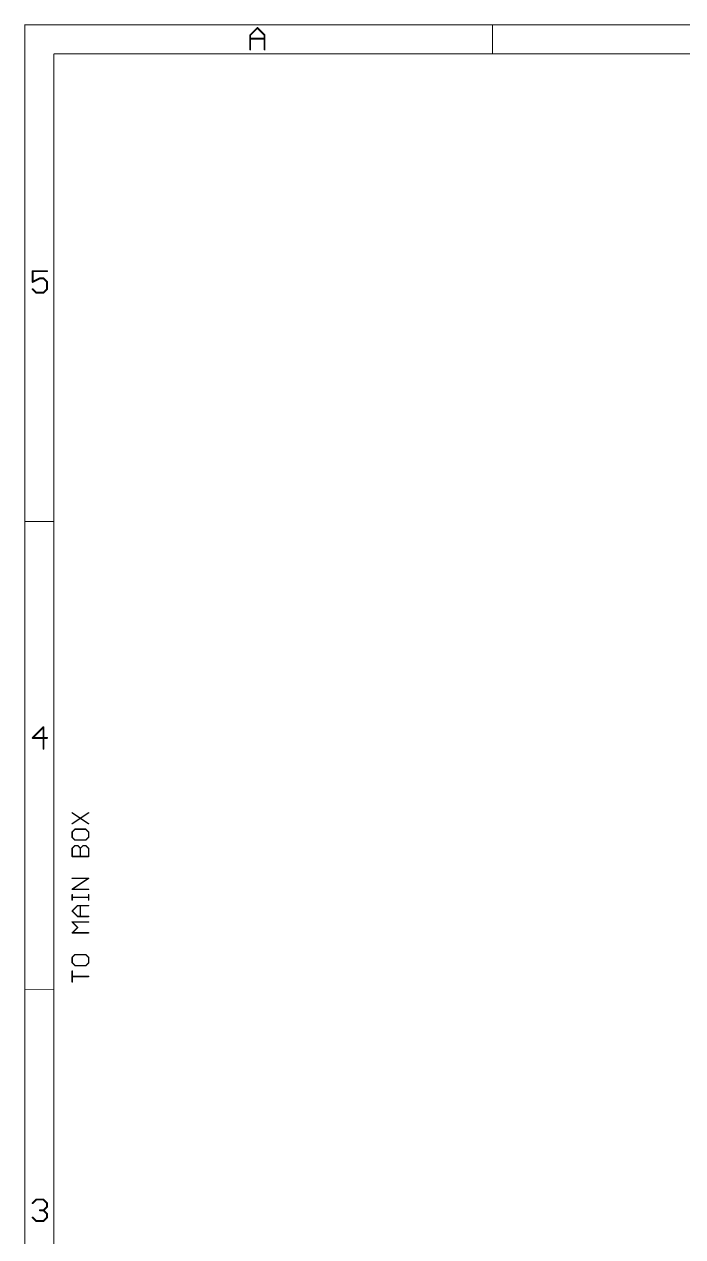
# Model space of a CAD drawing. Extents: x 0 to 387, y 0 to 260.
# Drawn here: x -0.1 to 71.5, y 128.7 to 260.4 of the extents above; entities that cross this region are included whole.
import ezdxf

# ---------------------------------------------------------------- set-up
doc = ezdxf.new("R2010")
doc.units = 0
doc.layers.add('94', color=14, linetype='CONTINUOUS')

msp = doc.modelspace()

# ---------------------------------------------------------------- linework, layer by layer
at = {"layer": '94'}
for points, const_width in [([(50.8, 260.35), (0, 260.35)], 0.1016), ([(0, 260.35), (0, 206.375)], 0.1016), ([(24.4856, 259.2168), (25.2652, 259.9964)], 0.2032), ([(25.2652, 259.9964), (26.0448, 259.2168)], 0.2032), ([(98.425, 260.35), (50.8, 260.35)], 0.1016), ([(50.8, 257.175), (50.8, 260.35)], 0.1016), ([(24.4856, 257.6576), (24.4856, 259.2168)], 0.2032), ([(24.4856, 258.827), (26.0448, 258.827)], 0.2032), ([(26.0448, 259.2168), (26.0448, 257.6576)], 0.2032), ([(50.8, 257.175), (3.175, 257.175)], 0.1016), ([(3.175, 257.175), (3.175, 206.375)], 0.1016), ([(98.425, 257.175), (50.8, 257.175)], 0.1016), ([(2.4228, 233.5804), (0.8636, 233.5804)], 0.2032), ([(0.8636, 233.5804), (0.8636, 232.411)], 0.2032), ([(0.8636, 232.411), (1.6432, 232.8008)], 0.2032), ([(1.6432, 232.8008), (2.033, 232.8008)], 0.2032), ([(2.033, 232.8008), (2.4228, 232.411)], 0.2032), ([(2.4228, 232.411), (2.4228, 231.6314)], 0.2032), ([(1.2534, 231.2416), (0.8636, 231.6314)], 0.2032), ([(2.033, 231.2416), (1.2534, 231.2416)], 0.2032), ([(2.4228, 231.6314), (2.033, 231.2416)], 0.2032), ([(0, 206.375), (0, 155.575)], 0.1016), ([(0, 206.375), (3.175, 206.375)], 0.1016), ([(3.175, 206.375), (3.175, 155.575)], 0.1016), ([(2.033, 184.0504), (0.8636, 182.881)], 0.2032), ([(2.033, 181.7116), (2.033, 184.0504)], 0.2032), ([(0.8636, 182.881), (2.4228, 182.881)], 0.2032), ([(5.1547, 173.5587), (6.9342, 174.745)], 0.1524), ([(5.1547, 174.745), (6.9342, 173.5587)], 0.1524), ([(5.4513, 172.9676), (5.1547, 172.671)], 0.1524), ([(5.1547, 172.671), (5.1547, 172.0778)], 0.1524), ([(6.6376, 172.9676), (5.4513, 172.9676)], 0.1524), ([(6.9342, 172.671), (6.6376, 172.9676)], 0.1524), ([(6.9342, 172.0778), (6.9342, 172.671)], 0.1524), ([(5.1547, 172.0778), (5.4513, 171.7812)], 0.1524), ([(5.1547, 170.8935), (5.4513, 171.1901)], 0.1524), ([(5.4513, 171.7812), (6.6376, 171.7812)], 0.1524), ([(5.4513, 171.1901), (5.7479, 171.1901)], 0.1524), ([(5.7479, 171.1901), (6.0444, 170.8935)], 0.1524), ([(6.0444, 170.8935), (6.341, 171.1901)], 0.1524), ([(6.341, 171.1901), (6.6376, 171.1901)], 0.1524), ([(6.6376, 171.7812), (6.9342, 172.0778)], 0.1524), ([(6.6376, 171.1901), (6.9342, 170.8935)], 0.1524), ([(5.1547, 170.0037), (5.1547, 170.8935)], 0.1524), ([(6.9342, 170.0037), (5.1547, 170.0037)], 0.1524), ([(6.0444, 170.0037), (6.0444, 170.8935)], 0.1524), ([(6.9342, 170.8935), (6.9342, 170.0037)], 0.1524), ([(5.1547, 166.4488), (6.9342, 167.6351)], 0.1524), ([(6.9342, 167.6351), (5.1547, 167.6351)], 0.1524), ([(6.9342, 166.4488), (5.1547, 166.4488)], 0.1524), ([(5.1547, 165.2638), (5.1547, 165.8569)], 0.1524), ([(6.9342, 165.5603), (5.1547, 165.5603)], 0.1524), ([(5.1547, 164.0794), (5.7479, 164.6726)], 0.1524), ([(5.7479, 164.6726), (6.9342, 164.6726)], 0.1524), ([(6.0444, 163.4863), (6.0444, 164.6726)], 0.1524), ([(6.9342, 165.2638), (6.9342, 165.8569)], 0.1524), ([(5.7479, 163.4863), (5.1547, 164.0794)], 0.1524), ([(6.9342, 163.4863), (5.7479, 163.4863)], 0.1524), ([(5.7479, 162.302), (5.1547, 162.8951)], 0.1524), ([(5.1547, 162.8951), (6.9342, 162.8951)], 0.1524), ([(5.1547, 161.7088), (5.7479, 162.302)], 0.1524), ([(6.9342, 161.7088), (5.1547, 161.7088)], 0.1524), ([(5.4513, 159.3402), (5.1547, 159.0436)], 0.1524), ([(6.6376, 159.3402), (5.4513, 159.3402)], 0.1524), ([(6.9342, 159.0436), (6.6376, 159.3402)], 0.1524), ([(5.1547, 159.0436), (5.1547, 158.4504)], 0.1524), ([(5.1547, 158.4504), (5.4513, 158.1538)], 0.1524), ([(5.4513, 158.1538), (6.6376, 158.1538)], 0.1524), ([(6.6376, 158.1538), (6.9342, 158.4504)], 0.1524), ([(6.9342, 158.4504), (6.9342, 159.0436)], 0.1524), ([(5.1547, 156.3763), (5.1547, 157.5627)], 0.1524), ([(6.9342, 156.9695), (5.1547, 156.9695)], 0.1524), ([(0, 155.575), (0, 104.775)], 0.1016), ([(0, 155.575), (3.175, 155.575)], 0.1016), ([(3.175, 155.575), (3.175, 104.775)], 0.1016), ([(0.8636, 132.3526), (1.2534, 132.7424)], 0.2032), ([(1.2534, 132.7424), (2.033, 132.7424)], 0.2032), ([(2.033, 132.7424), (2.4228, 132.3526)], 0.2032), ([(2.4228, 131.9628), (2.033, 131.573)], 0.2032), ([(2.4228, 132.3526), (2.4228, 131.9628)], 0.2032), ([(1.2534, 130.4036), (0.8636, 130.7934)], 0.2032), ([(2.033, 130.4036), (1.2534, 130.4036)], 0.2032), ([(2.033, 131.573), (1.6432, 131.573)], 0.2032), ([(2.033, 131.573), (2.4228, 131.1832)], 0.2032), ([(2.4228, 130.7934), (2.033, 130.4036)], 0.2032), ([(2.4228, 131.1832), (2.4228, 130.7934)], 0.2032)]:
    msp.add_lwpolyline(points, dxfattribs=dict(at, const_width=const_width))
for points, const_width in [([(0, 260.3754, 1), (0, 260.3246)], 0.0508), ([(0.0254, 260.35, 1), (-0.0254, 260.35)], 0.0508), ([(25.3011, 260.0323, 1), (25.2293, 259.9605)], 0.1016), ([(25.3011, 259.9605, 1), (25.2293, 260.0323)], 0.1016), ([(50.8, 260.3754, 1), (50.8, 260.3246)], 0.0508), ([(50.8254, 260.35, 1), (50.7746, 260.35)], 0.0508), ([(50.8, 260.3246, 1), (50.8, 260.3754)], 0.0508), ([(24.5364, 259.2168, 1), (24.4348, 259.2168)], 0.1016), ([(24.4497, 259.2527, 1), (24.5215, 259.1809)], 0.1016), ([(24.4856, 258.8778, 1), (24.4856, 258.7762)], 0.1016), ([(26.0956, 259.2168, 1), (25.994, 259.2168)], 0.1016), ([(26.0089, 259.1809, 1), (26.0807, 259.2527)], 0.1016), ([(26.0448, 258.7762, 1), (26.0448, 258.8778)], 0.1016), ([(3.175, 257.2004, 1), (3.175, 257.1496)], 0.0508), ([(3.2004, 257.175, 1), (3.1496, 257.175)], 0.0508), ([(24.4348, 257.6576, 1), (24.5364, 257.6576)], 0.1016), ([(25.994, 257.6576, 1), (26.0956, 257.6576)], 0.1016), ([(50.8, 257.2004, 1), (50.8, 257.1496)], 0.0508), ([(50.7746, 257.175, 1), (50.8254, 257.175)], 0.0508), ([(50.8, 257.1496, 1), (50.8, 257.2004)], 0.0508), ([(0.8636, 233.6312, 1), (0.8636, 233.5296)], 0.1016), ([(0.9144, 233.5804, 1), (0.8128, 233.5804)], 0.1016), ([(2.4228, 233.5296, 1), (2.4228, 233.6312)], 0.1016), ([(0.8409, 232.4564, 1), (0.8863, 232.3656)], 0.1016), ([(0.8128, 232.411, 1), (0.9144, 232.411)], 0.1016), ([(1.6432, 232.8516, 1), (1.6432, 232.75)], 0.1016), ([(1.6659, 232.7554, 1), (1.6205, 232.8462)], 0.1016), ([(2.0689, 232.8367, 1), (1.9971, 232.7649)], 0.1016), ([(2.033, 232.75, 1), (2.033, 232.8516)], 0.1016), ([(2.4736, 232.411, 1), (2.372, 232.411)], 0.1016), ([(2.3869, 232.3751, 1), (2.4587, 232.4469)], 0.1016), ([(0.8995, 231.6673, 1), (0.8277, 231.5955)], 0.1016), ([(1.2534, 231.2924, 1), (1.2534, 231.1908)], 0.1016), ([(1.2175, 231.2057, 1), (1.2893, 231.2775)], 0.1016), ([(1.9971, 231.2775, 1), (2.0689, 231.2057)], 0.1016), ([(2.033, 231.1908, 1), (2.033, 231.2924)], 0.1016), ([(2.372, 231.6314, 1), (2.4736, 231.6314)], 0.1016), ([(2.4587, 231.5955, 1), (2.3869, 231.6673)], 0.1016), ([(0.0254, 206.375, 1), (-0.0254, 206.375)], 0.0508), ([(0, 206.4004, 1), (0, 206.3496)], 0.0508), ([(-0.0254, 206.375, 1), (0.0254, 206.375)], 0.0508), ([(3.2004, 206.375, 1), (3.1496, 206.375)], 0.0508), ([(3.1496, 206.375, 1), (3.2004, 206.375)], 0.0508), ([(3.175, 206.3496, 1), (3.175, 206.4004)], 0.0508), ([(2.0838, 184.0504, 1), (1.9822, 184.0504)], 0.1016), ([(2.0689, 184.0145, 1), (1.9971, 184.0863)], 0.1016), ([(0.8636, 182.9318, 1), (0.8636, 182.8302)], 0.1016), ([(0.8277, 182.9169, 1), (0.8995, 182.8451)], 0.1016), ([(1.9822, 181.7116, 1), (2.0838, 181.7116)], 0.1016), ([(2.4228, 182.8302, 1), (2.4228, 182.9318)], 0.1016), ([(5.1758, 174.7767, 1), (5.1335, 174.7133)], 0.0762), ([(6.9553, 174.7133, 1), (6.9131, 174.7767)], 0.0762), ([(5.1335, 173.5904, 1), (5.1758, 173.527)], 0.0762), ([(5.1277, 172.6979, 1), (5.1816, 172.644)], 0.0762), ([(5.1928, 172.671, 1), (5.1166, 172.671)], 0.0762), ([(5.4513, 173.0057, 1), (5.4513, 172.9295)], 0.0762), ([(5.4782, 172.9406, 1), (5.4243, 172.9945)], 0.0762), ([(6.6646, 172.9945, 1), (6.6107, 172.9406)], 0.0762), ([(6.6376, 172.9295, 1), (6.6376, 173.0057)], 0.0762), ([(6.9723, 172.671, 1), (6.8961, 172.671)], 0.0762), ([(6.9073, 172.644, 1), (6.9611, 172.6979)], 0.0762), ([(6.9131, 173.527, 1), (6.9553, 173.5904)], 0.0762), ([(5.1816, 172.1047, 1), (5.1277, 172.0508)], 0.0762), ([(5.1166, 172.0778, 1), (5.1928, 172.0778)], 0.0762), ([(5.4513, 171.8193, 1), (5.4513, 171.7431)], 0.0762), ([(5.4513, 171.2282, 1), (5.4513, 171.152)], 0.0762), ([(5.4243, 171.7543, 1), (5.4782, 171.8081)], 0.0762), ([(5.4782, 171.1631, 1), (5.4243, 171.217)], 0.0762), ([(5.7748, 171.217, 1), (5.7209, 171.1631)], 0.0762), ([(5.7479, 171.152, 1), (5.7479, 171.2282)], 0.0762), ([(6.341, 171.2282, 1), (6.341, 171.152)], 0.0762), ([(6.368, 171.1631, 1), (6.3141, 171.217)], 0.0762), ([(6.6646, 171.217, 1), (6.6107, 171.1631)], 0.0762), ([(6.6107, 171.8081, 1), (6.6646, 171.7543)], 0.0762), ([(6.6376, 171.7431, 1), (6.6376, 171.8193)], 0.0762), ([(6.6376, 171.152, 1), (6.6376, 171.2282)], 0.0762), ([(6.8961, 172.0778, 1), (6.9723, 172.0778)], 0.0762), ([(6.9611, 172.0508, 1), (6.9073, 172.1047)], 0.0762), ([(5.1277, 170.9204, 1), (5.1816, 170.8665)], 0.0762), ([(5.1928, 170.8935, 1), (5.1166, 170.8935)], 0.0762), ([(5.1547, 170.0418, 1), (5.1547, 169.9656)], 0.0762), ([(5.1166, 170.0037, 1), (5.1928, 170.0037)], 0.0762), ([(6.0825, 170.8935, 1), (6.0063, 170.8935)], 0.0762), ([(6.0175, 170.9204, 1), (6.0714, 170.8665)], 0.0762), ([(6.0063, 170.0037, 1), (6.0825, 170.0037)], 0.0762), ([(6.0175, 170.8665, 1), (6.0714, 170.9204)], 0.0762), ([(6.9723, 170.8935, 1), (6.8961, 170.8935)], 0.0762), ([(6.8961, 170.0037, 1), (6.9723, 170.0037)], 0.0762), ([(6.9073, 170.8665, 1), (6.9611, 170.9204)], 0.0762), ([(6.9342, 169.9656, 1), (6.9342, 170.0418)], 0.0762), ([(5.1547, 167.6732, 1), (5.1547, 167.597)], 0.0762), ([(6.9553, 167.6034, 1), (6.9131, 167.6668)], 0.0762), ([(6.9342, 167.597, 1), (6.9342, 167.6732)], 0.0762), ([(5.1335, 166.4805, 1), (5.1758, 166.417)], 0.0762), ([(5.1547, 166.4869, 1), (5.1547, 166.4107)], 0.0762), ([(6.9342, 166.4107, 1), (6.9342, 166.4869)], 0.0762), ([(5.1928, 165.8569, 1), (5.1166, 165.8569)], 0.0762), ([(5.1547, 165.5984, 1), (5.1547, 165.5222)], 0.0762), ([(5.1166, 165.2638, 1), (5.1928, 165.2638)], 0.0762), ([(5.7479, 164.7107, 1), (5.7479, 164.6345)], 0.0762), ([(5.7748, 164.6457, 1), (5.7209, 164.6996)], 0.0762), ([(6.0825, 164.6726, 1), (6.0063, 164.6726)], 0.0762), ([(6.9723, 165.8569, 1), (6.8961, 165.8569)], 0.0762), ([(6.8961, 165.2638, 1), (6.9723, 165.2638)], 0.0762), ([(6.9342, 165.5222, 1), (6.9342, 165.5984)], 0.0762), ([(6.9342, 164.6345, 1), (6.9342, 164.7107)], 0.0762), ([(5.1816, 164.1064, 1), (5.1277, 164.0525)], 0.0762), ([(5.1277, 164.1064, 1), (5.1816, 164.0525)], 0.0762), ([(5.7479, 163.5244, 1), (5.7479, 163.4482)], 0.0762), ([(5.7209, 163.4593, 1), (5.7748, 163.5132)], 0.0762), ([(6.0063, 163.4863, 1), (6.0825, 163.4863)], 0.0762), ([(6.9342, 163.4482, 1), (6.9342, 163.5244)], 0.0762), ([(5.1816, 162.9221, 1), (5.1277, 162.8682)], 0.0762), ([(5.1547, 162.9332, 1), (5.1547, 162.857)], 0.0762), ([(5.7748, 162.275, 1), (5.7209, 162.3289)], 0.0762), ([(5.7209, 162.275, 1), (5.7748, 162.3289)], 0.0762), ([(6.9342, 162.857, 1), (6.9342, 162.9332)], 0.0762), ([(5.1277, 161.7357, 1), (5.1816, 161.6818)], 0.0762), ([(5.1547, 161.7469, 1), (5.1547, 161.6707)], 0.0762), ([(6.9342, 161.6707, 1), (6.9342, 161.7469)], 0.0762), ([(5.4513, 159.3783, 1), (5.4513, 159.3021)], 0.0762), ([(5.4782, 159.3132, 1), (5.4243, 159.3671)], 0.0762), ([(6.6646, 159.3671, 1), (6.6107, 159.3132)], 0.0762), ([(6.6376, 159.3021, 1), (6.6376, 159.3783)], 0.0762), ([(5.1277, 159.0705, 1), (5.1816, 159.0166)], 0.0762), ([(5.1928, 159.0436, 1), (5.1166, 159.0436)], 0.0762), ([(5.1816, 158.4773, 1), (5.1277, 158.4235)], 0.0762), ([(5.1166, 158.4504, 1), (5.1928, 158.4504)], 0.0762), ([(5.4513, 158.1919, 1), (5.4513, 158.1157)], 0.0762), ([(5.4243, 158.1269, 1), (5.4782, 158.1808)], 0.0762), ([(6.6107, 158.1808, 1), (6.6646, 158.1269)], 0.0762), ([(6.6376, 158.1157, 1), (6.6376, 158.1919)], 0.0762), ([(6.9723, 159.0436, 1), (6.8961, 159.0436)], 0.0762), ([(6.8961, 158.4504, 1), (6.9723, 158.4504)], 0.0762), ([(6.9073, 159.0166, 1), (6.9611, 159.0705)], 0.0762), ([(6.9611, 158.4235, 1), (6.9073, 158.4773)], 0.0762), ([(5.1928, 157.5627, 1), (5.1166, 157.5627)], 0.0762), ([(5.1547, 157.0076, 1), (5.1547, 156.9314)], 0.0762), ([(6.9342, 156.9314, 1), (6.9342, 157.0076)], 0.0762), ([(0.0254, 155.575, 1), (-0.0254, 155.575)], 0.0508), ([(0, 155.6004, 1), (0, 155.5496)], 0.0508), ([(-0.0254, 155.575, 1), (0.0254, 155.575)], 0.0508), ([(3.2004, 155.575, 1), (3.1496, 155.575)], 0.0508), ([(3.1496, 155.575, 1), (3.2004, 155.575)], 0.0508), ([(3.175, 155.5496, 1), (3.175, 155.6004)], 0.0508), ([(5.1166, 156.3763, 1), (5.1928, 156.3763)], 0.0762), ([(0.8277, 132.3885, 1), (0.8995, 132.3167)], 0.1016), ([(1.2534, 132.7932, 1), (1.2534, 132.6916)], 0.1016), ([(1.2893, 132.7065, 1), (1.2175, 132.7783)], 0.1016), ([(2.0689, 132.7783, 1), (1.9971, 132.7065)], 0.1016), ([(2.033, 132.6916, 1), (2.033, 132.7932)], 0.1016), ([(2.4736, 132.3526, 1), (2.372, 132.3526)], 0.1016), ([(2.372, 131.9628, 1), (2.4736, 131.9628)], 0.1016), ([(2.3869, 132.3167, 1), (2.4587, 132.3885)], 0.1016), ([(2.4587, 131.9269, 1), (2.3869, 131.9987)], 0.1016), ([(0.8995, 130.8293, 1), (0.8277, 130.7575)], 0.1016), ([(1.2534, 130.4544, 1), (1.2534, 130.3528)], 0.1016), ([(1.2175, 130.3677, 1), (1.2893, 130.4395)], 0.1016), ([(1.6432, 131.6238, 1), (1.6432, 131.5222)], 0.1016), ([(2.0689, 131.6089, 1), (1.9971, 131.5371)], 0.1016), ([(1.9971, 131.6089, 1), (2.0689, 131.5371)], 0.1016), ([(1.9971, 130.4395, 1), (2.0689, 130.3677)], 0.1016), ([(2.033, 131.5222, 1), (2.033, 131.6238)], 0.1016), ([(2.033, 130.3528, 1), (2.033, 130.4544)], 0.1016), ([(2.4736, 131.1832, 1), (2.372, 131.1832)], 0.1016), ([(2.372, 130.7934, 1), (2.4736, 130.7934)], 0.1016), ([(2.3869, 131.1473, 1), (2.4587, 131.2191)], 0.1016), ([(2.4587, 130.7575, 1), (2.3869, 130.8293)], 0.1016)]:
    msp.add_lwpolyline(points, format="xyb", dxfattribs=dict(at, const_width=const_width))

doc.saveas('drawing.dxf')
